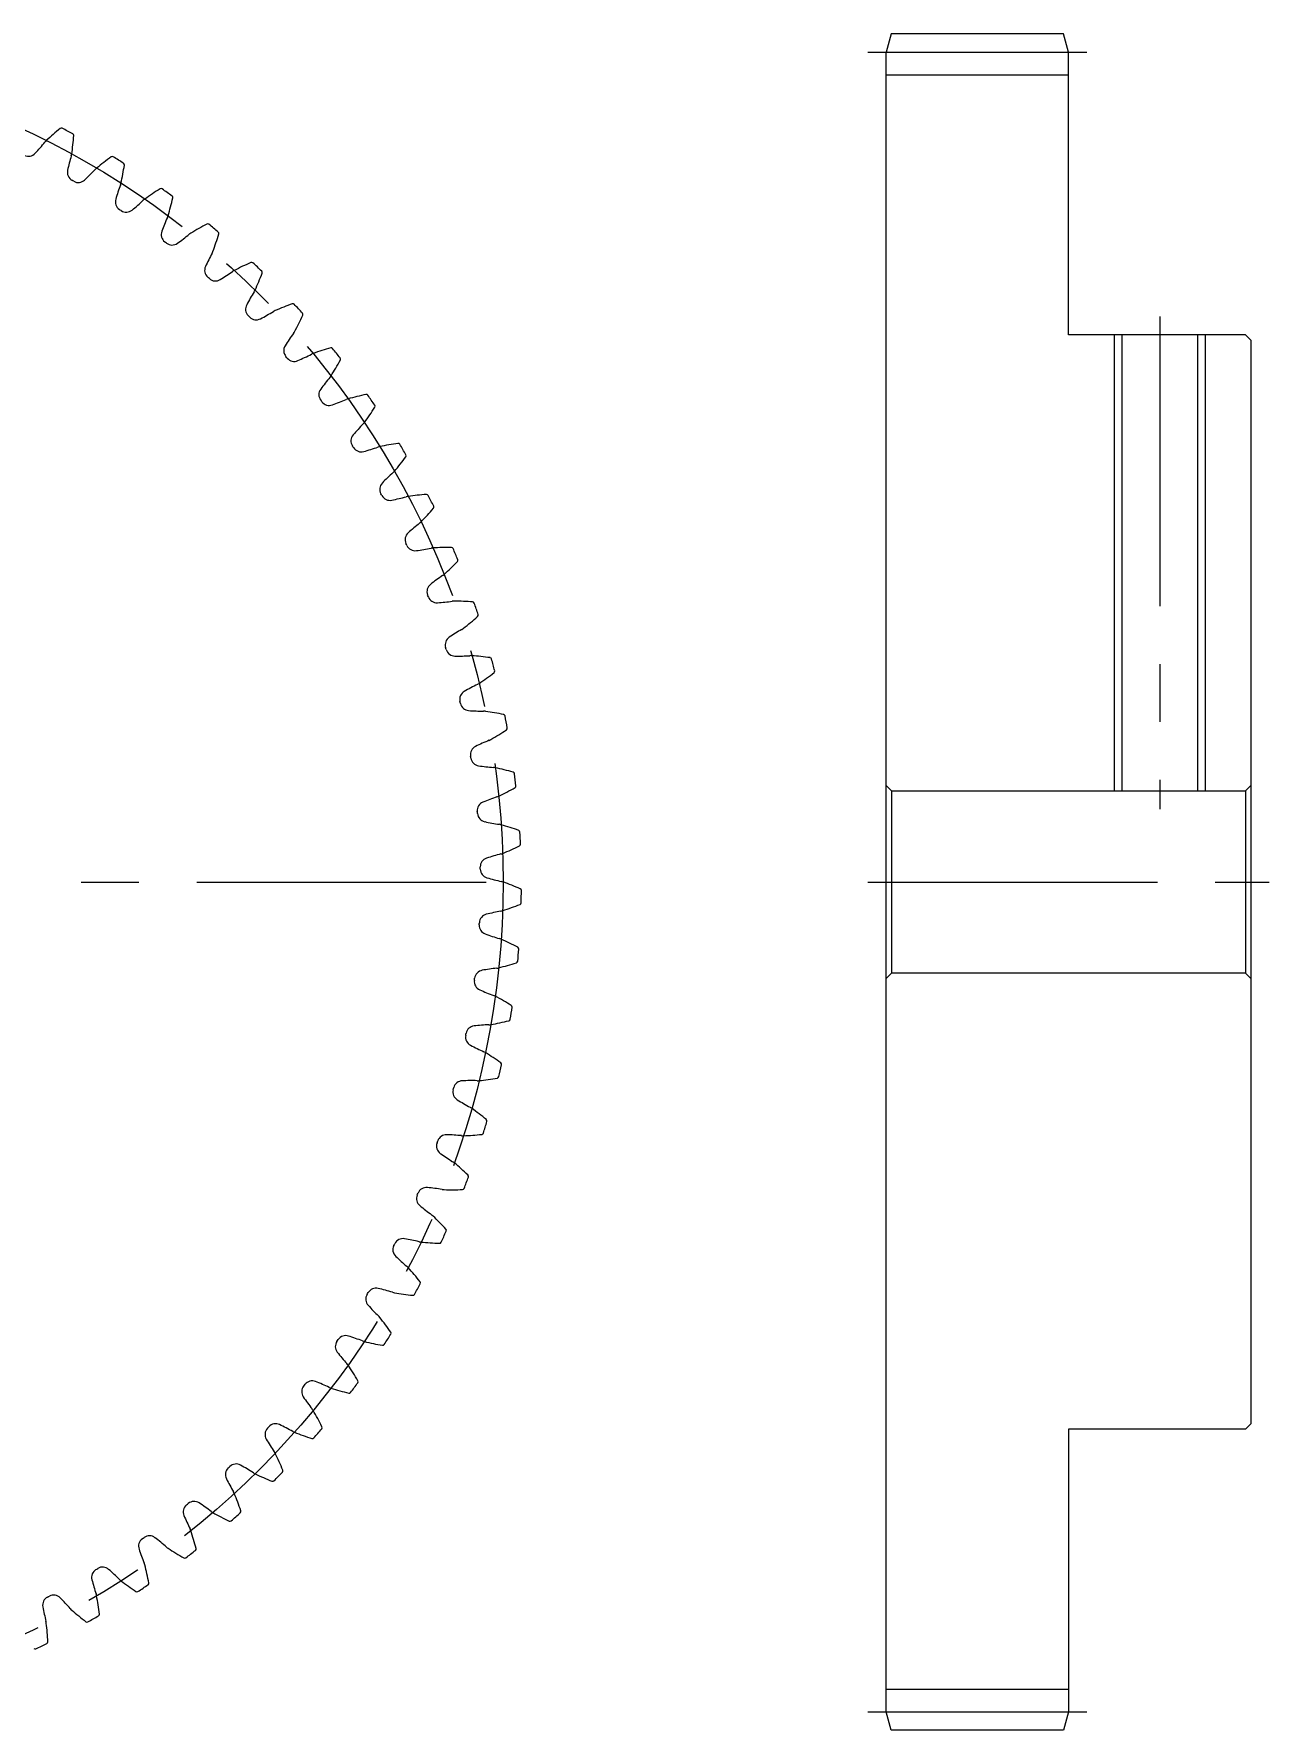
# Model space of a CAD drawing. Extents: x -1 to 134, y -8 to 104.
# Drawn here: x 66.3 to 134, y 10 to 103 of the extents above; entities that cross this region are included whole.
import ezdxf

# ---------------------------------------------------------------- set-up
doc = ezdxf.new("R2010")
doc.units = 0
doc.header["$LTSCALE"] = 0.5
doc.linetypes.add('CENTER', pattern=[50.8, 31.75, -6.35, 6.35, -6.35])
for name, color, linetype in [('MSM_CENTER', 1, 'CENTER'), ('MSM_CONTINUOUS', 7, 'CONTINUOUS'), ('MSM_NARROW', 5, 'CONTINUOUS')]:
    doc.layers.add(name, color=color, linetype=linetype)

msp = doc.modelspace()

# ---------------------------------------------------------------- linework, layer by layer
at = {"layer": 'MSM_CENTER'}
for p, q in [((112, 102), (124, 102)), ((128, 87.5), (128, 60.5)), ((-1, 56.5), (94, 56.5)), ((112, 56.5), (134, 56.5)), ((112, 11), (124, 11))]:
    msp.add_line(p, q, dxfattribs=at)
msp.add_circle((46.5, 56.5), 45.5, dxfattribs=at)
at = {"layer": 'MSM_CONTINUOUS'}
for p, q in [((113.268, 103), (113, 102)), ((122.732, 103), (113.268, 103)), ((123, 102), (122.732, 103)), ((113, 11), (113, 102)), ((123, 86.5), (123, 102)), ((113, 100.75), (123, 100.75)), ((132.7, 86.5), (123, 86.5)), ((125.933, 86.5), (125.933, 61.5)), ((130.067, 86.5), (130.067, 61.5)), ((133, 86.2), (132.7, 86.5)), ((133, 86.2), (133, 26.8)), ((113.3, 61.5), (113, 61.8)), ((113.3, 61.5), (113.3, 51.5)), ((113.3, 61.5), (132.7, 61.5)), ((133, 61.8), (132.7, 61.5)), ((132.7, 61.5), (132.7, 51.5)), ((113, 51.2), (113.3, 51.5)), ((132.7, 51.5), (113.3, 51.5)), ((132.7, 51.5), (133, 51.2)), ((123, 26.5), (123, 11)), ((132.7, 26.5), (123, 26.5)), ((133, 26.8), (132.7, 26.5)), ((113, 12.25), (123, 12.25)), ((113.268, 10), (113, 11)), ((123, 11), (122.732, 10)), ((122.732, 10), (113.268, 10))]:
    msp.add_line(p, q, dxfattribs=at)
for centre, radius, start, end in [((77.347, 86.109), 15.167, 129.47652, 133.2967), ((67.768, 97.738), 0.1, 62.71786, 129.47658), ((46.5, 56.5), 46.5, 61.89752, 62.71786), ((56.042, 105.939), 14, 317.34644, 320.68456), ((67.516, 96.543), 0.831, 133.29672, 140.68454), ((53.344, 98.707), 15.167, 351.31868, 355.13886), ((68.357, 97.43), 0.1, 355.139, 61.89741), ((65.971, 96.792), 0.5, 244.20833, 317.34641), ((81.767, 92.438), 14, 163.93083, 167.26894), ((67.516, 96.543), 0.831, 343.93084, 351.31867), ((79.317, 83.91), 15.167, 125.52048, 129.34066), ((70.563, 96.173), 0.1, 58.76182, 125.52054), ((46.5, 56.5), 46.5, 57.94148, 58.76182), ((56.24, 98.134), 15.167, 347.36264, 351.18282), ((71.128, 95.824), 0.1, 351.18282, 57.94137), ((68.599, 95.413), 0.5, 167.26897, 240.40706), ((46.5, 56.5), 44.25, 60.25228, 60.40706), ((68.704, 95.353), 0.5, 240.25228, 313.39037), ((59.43, 105.163), 14, 313.3904, 316.72851), ((70.229, 94.997), 0.831, 129.34067, 136.7285), ((71.231, 93.795), 0.5, 163.31293, 236.45101), ((84.163, 89.919), 14, 159.97478, 163.3129), ((70.229, 94.997), 0.831, 339.9748, 347.36263), ((72.828, 93.269), 0.831, 125.38463, 132.77246), ((81.129, 81.581), 15.167, 121.56443, 125.38462), ((73.243, 94.418), 0.1, 54.80616, 121.56449), ((46.5, 56.5), 46.5, 53.98543, 54.80578), ((59.089, 97.363), 15.167, 343.40659, 347.22678), ((73.783, 94.031), 0.1, 347.22691, 53.98532), ((46.5, 56.5), 44.25, 56.29624, 56.45101), ((71.332, 93.728), 0.5, 236.29624, 309.43433), ((62.757, 104.155), 14, 309.43435, 312.77247), ((72.828, 93.269), 0.831, 336.01875, 343.40658), ((73.745, 92), 0.5, 159.35688, 232.49497), ((86.378, 87.241), 14, 156.01874, 159.35686), ((75.302, 91.365), 0.831, 121.42859, 128.81641), ((82.777, 79.132), 15.167, 117.60839, 121.42857), ((75.795, 92.483), 0.1, 50.84973, 117.60845), ((46.5, 56.5), 46.5, 50.02939, 50.84973), ((76.307, 92.06), 0.1, 343.27073, 50.02928), ((46.5, 56.5), 44.25, 52.3402, 52.49497), ((73.841, 91.926), 0.5, 232.3402, 305.47828), ((66.006, 102.92), 14, 305.47831, 308.81642), ((61.878, 96.397), 15.167, 339.45055, 343.27073), ((76.129, 90.036), 0.5, 155.40084, 228.53893), ((88.404, 84.416), 14, 152.0627, 155.40081), ((75.302, 91.365), 0.831, 332.06271, 339.45054), ((84.252, 76.575), 15.167, 113.65235, 117.47253), ((78.208, 90.376), 0.1, 46.89369, 113.65241), ((46.5, 56.5), 46.5, 46.07334, 46.89369), ((46.5, 56.5), 44.25, 48.38415, 48.53893), ((76.22, 89.956), 0.5, 228.38415, 301.52223), ((69.162, 101.464), 14, 301.52227, 304.86038), ((77.639, 89.294), 0.831, 117.47254, 124.86037), ((64.594, 95.241), 15.167, 335.4945, 339.31469), ((78.689, 89.919), 0.1, 339.31482, 46.07324), ((90.23, 81.459), 14, 148.10665, 151.44477), ((77.639, 89.294), 0.831, 328.10667, 335.4945), ((78.373, 87.912), 0.5, 151.44479, 224.58288), ((46.5, 56.5), 44.25, 44.42811, 44.58288), ((78.457, 87.826), 0.5, 224.42811, 297.56619), ((72.21, 99.793), 14, 297.56622, 300.90434), ((79.827, 87.068), 0.831, 113.51649, 120.90432), ((85.547, 73.923), 15.167, 109.6963, 113.51648), ((80.469, 88.108), 0.1, 42.93803, 109.69636), ((46.5, 56.5), 46.5, 42.1173, 42.93765), ((67.224, 93.9), 15.167, 331.53846, 335.35864), ((80.918, 87.618), 0.1, 335.35864, 42.11719), ((91.848, 78.382), 14, 144.15061, 147.48872), ((79.827, 87.068), 0.831, 324.15062, 331.53845), ((80.464, 85.638), 0.5, 147.48875, 220.62684), ((86.656, 71.187), 15.167, 105.74026, 109.56044), ((82.569, 85.689), 0.1, 38.98199, 105.74032), ((46.5, 56.5), 46.5, 38.16126, 38.9816), ((46.5, 56.5), 44.25, 40.47206, 40.62684), ((80.542, 85.546), 0.5, 220.47206, 293.61015), ((75.135, 97.916), 14, 293.61018, 296.94829), ((81.856, 84.696), 0.831, 109.56045, 116.94828), ((69.755, 92.381), 15.167, 327.58242, 331.4026), ((82.983, 85.169), 0.1, 331.4026, 38.16115), ((93.25, 75.202), 14, 140.19456, 143.53268), ((81.856, 84.696), 0.831, 320.19458, 327.58241), ((82.393, 83.225), 0.5, 143.53271, 216.67079), ((46.5, 56.5), 44.25, 36.51602, 36.67079), ((82.465, 83.128), 0.5, 216.51602, 289.65411), ((77.925, 95.842), 14, 289.65413, 292.99225), ((83.717, 82.189), 0.831, 105.60441, 112.99224), ((87.574, 68.382), 15.167, 101.78422, 105.6044), ((84.497, 83.131), 0.1, 35.02594, 101.78427), ((46.5, 56.5), 46.5, 34.20521, 35.02556), ((72.175, 90.691), 15.167, 323.62637, 327.44655), ((84.874, 82.584), 0.1, 327.44655, 34.20511), ((84.151, 80.685), 0.5, 139.57666, 212.71475), ((94.429, 71.932), 14, 136.23852, 139.57664), ((83.717, 82.189), 0.831, 316.23853, 323.62636), ((46.5, 56.5), 44.25, 32.55998, 32.71475), ((84.217, 80.584), 0.5, 212.55998, 285.69806), ((80.564, 93.58), 14, 285.69809, 289.03621), ((85.401, 79.56), 0.831, 101.64837, 109.03619), ((88.296, 65.52), 15.167, 97.82817, 101.64835), ((86.244, 80.446), 0.1, 31.0699, 97.82823), ((46.5, 56.5), 46.5, 30.24917, 31.06951), ((74.472, 88.839), 15.167, 319.67033, 323.49051), ((86.582, 79.875), 0.1, 323.49065, 30.24906), ((85.73, 78.03), 0.5, 135.62062, 208.75871), ((95.379, 68.588), 14, 132.28248, 135.62059), ((85.401, 79.56), 0.831, 312.28249, 319.67032), ((46.5, 56.5), 44.25, 28.60393, 28.75871), ((85.788, 77.924), 0.5, 208.60393, 281.74202), ((83.041, 91.142), 14, 281.74205, 285.08016), ((86.899, 76.822), 0.831, 97.69232, 105.08015), ((88.818, 62.615), 15.167, 93.87213, 97.69231), ((87.801, 77.647), 0.1, 27.11386, 93.87219), ((46.5, 56.5), 46.5, 26.29312, 27.11347), ((76.637, 86.832), 15.167, 315.71428, 319.53447), ((88.099, 77.054), 0.1, 319.53447, 26.29302), ((87.122, 75.272), 0.5, 131.66457, 204.80266), ((96.097, 65.187), 14, 128.32643, 131.66455), ((86.899, 76.822), 0.831, 308.32645, 315.71428), ((46.5, 56.5), 44.25, 24.64789, 24.80266), ((87.173, 75.163), 0.5, 204.64789, 277.78597), ((85.344, 88.538), 14, 277.786, 281.12412), ((88.205, 73.986), 0.831, 93.73628, 101.1241), ((89.139, 59.681), 15.167, 89.91608, 93.73627), ((89.161, 74.747), 0.1, 23.15781, 89.91614), ((46.5, 56.5), 46.5, 22.33708, 23.15743), ((78.658, 84.68), 15.167, 311.75824, 315.57842), ((89.418, 74.135), 0.1, 315.57842, 22.33698), ((88.321, 72.425), 0.5, 127.70853, 200.84662), ((96.578, 61.745), 14, 124.37039, 127.7085), ((88.205, 73.986), 0.831, 304.3704, 311.75823), ((46.5, 56.5), 44.25, 20.69184, 20.84662), ((88.363, 72.312), 0.5, 200.69184, 273.82993), ((87.462, 85.782), 14, 273.82996, 277.16807), ((89.312, 71.067), 0.831, 89.78023, 97.16806), ((89.257, 56.731), 15.167, 85.96004, 89.78022), ((90.319, 71.76), 0.1, 19.20138, 85.9601), ((46.5, 56.5), 46.5, 18.38104, 19.20138), ((80.525, 82.394), 15.167, 307.8022, 311.62238), ((90.533, 71.132), 0.1, 311.62238, 18.38093), ((89.32, 69.502), 0.5, 123.75249, 196.89057), ((96.82, 58.277), 14, 120.41434, 123.75246), ((89.312, 71.067), 0.831, 300.41436, 307.80219), ((46.5, 56.5), 44.25, 16.7358, 16.89057), ((89.355, 69.386), 0.5, 196.7358, 269.87389), ((89.384, 82.886), 14, 269.87391, 273.21203), ((90.215, 68.079), 0.831, 85.82419, 93.21202), ((89.171, 53.781), 15.167, 82.004, 85.82418), ((82.231, 79.985), 15.167, 303.84615, 307.66633), ((91.267, 68.701), 0.1, 15.24534, 82.00405), ((46.5, 56.5), 46.5, 14.42499, 15.24534), ((91.437, 68.059), 0.1, 307.66633, 14.42489), ((96.823, 54.801), 14, 116.4583, 119.79642), ((90.215, 68.079), 0.831, 296.45831, 303.84615), ((90.115, 66.517), 0.5, 119.79644, 192.93453), ((46.5, 56.5), 44.25, 12.77976, 12.93453), ((90.141, 66.399), 0.5, 192.77976, 265.91784), ((91.102, 79.865), 14, 265.91787, 269.25599), ((90.91, 65.035), 0.831, 81.86815, 89.25597), ((88.882, 50.843), 15.167, 78.04795, 81.86813), ((92.002, 65.583), 0.1, 11.28929, 78.04801), ((46.5, 56.5), 46.5, 10.46895, 11.28929), ((96.586, 51.334), 14, 112.50226, 115.84037), ((90.91, 65.035), 0.831, 292.50227, 299.8901), ((83.766, 77.464), 15.167, 299.89011, 303.71029), ((92.128, 64.931), 0.1, 303.71029, 10.46885), ((90.702, 63.484), 0.5, 115.8404, 188.97849), ((46.5, 56.5), 44.25, 8.82371, 8.97849), ((90.72, 63.364), 0.5, 188.82371, 261.9618), ((92.608, 76.732), 14, 261.96183, 265.29994), ((91.393, 61.951), 0.831, 77.9121, 85.29993), ((88.391, 47.933), 15.167, 74.09191, 77.91209), ((92.52, 62.423), 0.1, 7.33325, 74.09196), ((46.5, 56.5), 46.5, 6.5129, 7.33325), ((85.123, 74.843), 15.167, 295.93406, 299.75425), ((92.601, 61.763), 0.1, 299.75425, 6.5128), ((91.078, 60.418), 0.5, 111.88435, 185.02244), ((96.11, 47.891), 14, 108.54621, 111.88433), ((91.393, 61.951), 0.831, 288.54623, 295.93406), ((46.5, 56.5), 44.25, 4.86767, 5.02244), ((91.089, 60.297), 0.5, 184.86767, 258.00576), ((93.894, 73.503), 14, 258.00578, 261.3439), ((91.662, 58.841), 0.831, 73.95606, 81.34388), ((87.7, 45.063), 15.167, 70.13586, 73.95605), ((92.819, 59.233), 0.1, 3.3772, 70.13592), ((46.5, 56.5), 46.5, 2.55686, 3.3772), ((91.242, 57.333), 0.5, 107.92831, 181.0664), ((95.398, 44.488), 14, 104.59017, 107.92828), ((91.662, 58.841), 0.831, 284.59018, 291.97802), ((86.297, 72.135), 15.167, 291.97802, 295.7982), ((92.854, 58.57), 0.1, 295.7982, 2.55676), ((46.5, 56.5), 44.25, 0.91162, 1.0664), ((91.244, 57.212), 0.5, 180.91162, 254.04971), ((94.954, 70.192), 14, 254.04974, 257.38785), ((91.716, 55.719), 0.831, 70.00001, 77.38784), ((86.813, 42.248), 15.167, 66.17982, 70), ((92.898, 56.031), 0.1, 359.42116, 66.17988), ((46.5, 56.5), 46.5, 358.60082, 359.42116), ((94.453, 41.143), 14, 100.63412, 103.97224), ((91.716, 55.719), 0.831, 280.63414, 288.02197), ((87.281, 69.352), 15.167, 288.02198, 291.84216), ((92.886, 55.367), 0.1, 291.84216, 358.60071), ((91.187, 54.123), 0.5, 176.95558, 250.09366), ((46.5, 56.5), 44.25, 356.95558, 357.11035), ((91.193, 54.244), 0.5, 103.97226, 177.11035), ((95.783, 66.817), 14, 250.09369, 253.43181), ((91.554, 52.602), 0.831, 66.04397, 73.4318), ((85.733, 39.501), 15.167, 62.22378, 66.04396), ((92.697, 52.169), 0.1, 287.88612, 354.64467), ((46.5, 56.5), 46.5, 354.64477, 355.46512), ((92.755, 52.831), 0.1, 355.46512, 62.22383), ((46.5, 56.5), 44.25, 352.99954, 353.15431), ((90.931, 51.166), 0.5, 100.01622, 173.15431), ((93.279, 37.872), 14, 96.67808, 100.0162), ((91.554, 52.602), 0.831, 276.67809, 284.06593), ((88.07, 66.508), 15.167, 284.06593, 287.88612), ((90.916, 51.046), 0.5, 172.99954, 246.13762), ((96.378, 63.392), 14, 246.13765, 249.47577), ((91.178, 49.503), 0.831, 62.08792, 69.47575), ((84.467, 36.834), 15.167, 58.26773, 62.08791), ((46.5, 56.5), 46.5, 350.68873, 351.50907), ((92.391, 49.649), 0.1, 351.50907, 58.26779), ((90.457, 48.113), 0.5, 96.06017, 169.19827), ((91.882, 34.689), 14, 92.72204, 96.06015), ((91.178, 49.503), 0.831, 272.72205, 280.10988), ((88.662, 63.616), 15.167, 280.10989, 283.93007), ((92.289, 48.993), 0.1, 283.93007, 350.68863), ((90.434, 47.995), 0.5, 169.04349, 242.18157), ((46.5, 56.5), 44.25, 349.04349, 349.19827), ((96.734, 59.934), 14, 242.18161, 245.51972), ((90.589, 46.437), 0.831, 58.13188, 65.51971), ((83.02, 34.262), 15.167, 54.31169, 58.13187), ((91.809, 46.499), 0.1, 347.55303, 54.31175), ((89.774, 45.101), 0.5, 92.10413, 165.24222), ((90.269, 31.61), 14, 88.76599, 92.10411), ((90.589, 46.437), 0.831, 268.76601, 276.15384), ((89.052, 60.69), 15.167, 276.15385, 279.97403), ((91.662, 45.851), 0.1, 279.97403, 346.73259), ((46.5, 56.5), 46.5, 346.73268, 347.55303), ((89.743, 44.984), 0.5, 165.08745, 238.22553), ((46.5, 56.5), 44.25, 345.08745, 345.24222), ((96.852, 56.461), 14, 238.22556, 241.56368), ((89.789, 43.419), 0.831, 54.17584, 61.56366), ((81.399, 31.795), 15.167, 50.35564, 54.17583), ((46.5, 56.5), 46.5, 342.77664, 343.59699), ((91.011, 43.397), 0.1, 343.59699, 50.3557), ((88.845, 42.028), 0.5, 161.1314, 234.26949), ((46.5, 56.5), 44.25, 341.1314, 341.28618), ((88.884, 42.142), 0.5, 88.14808, 161.28618), ((88.448, 28.649), 14, 84.80995, 88.14806), ((89.789, 43.419), 0.831, 264.80996, 272.1978), ((89.24, 57.745), 15.167, 272.1978, 276.01798), ((90.819, 42.761), 0.1, 276.01798, 342.77654), ((96.729, 52.987), 14, 234.26952, 237.60763), ((88.784, 40.464), 0.831, 50.21979, 57.60762), ((79.611, 29.447), 15.167, 46.3996, 50.21978), ((46.5, 56.5), 46.5, 338.8206, 339.64094), ((90.001, 40.357), 0.1, 339.64094, 46.39966), ((87.746, 39.141), 0.5, 157.17536, 230.31345), ((46.5, 56.5), 44.25, 337.17536, 337.33013), ((87.793, 39.252), 0.5, 84.19204, 157.33013), ((86.427, 25.822), 14, 80.8539, 84.19202), ((88.784, 40.464), 0.831, 260.85392, 268.24175), ((89.224, 54.793), 15.167, 268.24176, 272.06194), ((89.766, 39.736), 0.1, 272.06194, 338.8205), ((96.367, 49.53), 14, 230.31347, 233.65159), ((87.577, 37.585), 0.831, 46.26375, 53.65158), ((77.666, 27.227), 15.167, 42.44356, 46.26374), ((46.5, 56.5), 46.5, 334.86455, 335.6849), ((88.784, 37.395), 0.1, 335.6849, 42.44361), ((86.45, 36.337), 0.5, 153.21932, 226.3574), ((46.5, 56.5), 44.25, 333.21932, 333.37409), ((86.504, 36.445), 0.5, 80.236, 153.37409), ((84.215, 23.14), 14, 76.89786, 80.23598), ((87.577, 37.585), 0.831, 256.89787, 264.28571), ((89.004, 51.85), 15.167, 264.28571, 268.1059), ((88.506, 36.791), 0.1, 268.1059, 334.86446), ((95.767, 46.106), 14, 226.35743, 229.69555), ((86.174, 34.796), 0.831, 42.3077, 49.69553), ((75.572, 25.146), 15.167, 38.48751, 42.30769), ((46.5, 56.5), 46.5, 330.90851, 331.72885), ((87.365, 34.523), 0.1, 331.72885, 38.48757), ((84.964, 33.629), 0.5, 149.26327, 222.40136), ((46.5, 56.5), 44.25, 329.26327, 329.41805), ((85.025, 33.733), 0.5, 76.27995, 149.41805), ((81.823, 20.618), 14, 72.94182, 76.27993), ((86.174, 34.796), 0.831, 252.94183, 260.32966), ((88.582, 48.928), 15.167, 260.32967, 264.14985), ((87.046, 33.94), 0.1, 264.14985, 330.90841), ((94.933, 42.732), 14, 222.40139, 225.7395), ((84.582, 32.111), 0.831, 38.35166, 45.73949), ((73.339, 23.215), 15.167, 34.53147, 38.35165), ((83.363, 31.129), 0.5, 72.32391, 145.462), ((46.5, 56.5), 46.5, 326.95247, 327.77281), ((85.752, 31.756), 0.1, 327.77281, 34.53153), ((83.294, 31.029), 0.5, 145.30723, 218.44532), ((46.5, 56.5), 44.25, 325.30723, 325.462), ((93.867, 39.423), 14, 218.44534, 221.78346), ((79.264, 18.266), 14, 68.98577, 72.32389), ((84.582, 32.111), 0.831, 248.98579, 256.37362), ((87.959, 46.043), 15.167, 256.37363, 260.19381), ((85.393, 31.196), 0.1, 260.19381, 326.95237), ((82.809, 29.541), 0.831, 34.39561, 41.78344), ((70.979, 21.443), 15.167, 30.57542, 34.39561), ((81.449, 28.552), 0.5, 141.35118, 214.48927), ((46.5, 56.5), 44.25, 321.35118, 321.50596), ((81.525, 28.646), 0.5, 68.36786, 141.50596), ((76.548, 16.097), 14, 65.02973, 68.36784), ((46.5, 56.5), 46.5, 322.99642, 323.81677), ((83.951, 29.107), 0.1, 323.81715, 30.57548), ((92.576, 36.196), 14, 214.4893, 217.82741), ((82.809, 29.541), 0.831, 245.02974, 252.41758), ((87.139, 43.208), 15.167, 252.41758, 256.23776), ((83.555, 28.573), 0.1, 256.23776, 322.99633), ((80.862, 27.101), 0.831, 30.43957, 37.8274), ((68.502, 19.838), 15.167, 26.61938, 30.43956), ((79.438, 26.207), 0.5, 137.39514, 210.53323), ((46.5, 56.5), 44.25, 317.39514, 317.54991), ((79.519, 26.296), 0.5, 64.41182, 137.54991), ((73.689, 14.12), 14, 61.07368, 64.4118), ((80.862, 27.101), 0.831, 241.0737, 248.46153), ((86.125, 40.436), 15.167, 248.46154, 252.28172), ((46.5, 56.5), 46.5, 319.04038, 319.86072), ((81.972, 26.588), 0.1, 319.86111, 26.61944), ((91.066, 33.066), 14, 210.53325, 213.87137), ((78.752, 24.8), 0.831, 26.48353, 33.87136), ((65.92, 18.407), 15.167, 22.66334, 26.48352), ((81.54, 26.084), 0.1, 252.28172, 319.04028), ((77.269, 24.007), 0.5, 133.4391, 206.57718), ((46.5, 56.5), 44.25, 313.4391, 313.59387), ((77.357, 24.09), 0.5, 60.45577, 133.59387), ((70.7, 12.345), 14, 57.11764, 60.45576), ((79.824, 24.212), 0.1, 315.90506, 22.66339), ((89.343, 30.047), 14, 206.57721, 209.91533), ((78.752, 24.8), 0.831, 237.11765, 244.50549), ((84.923, 37.74), 15.167, 244.50549, 248.32568), ((79.358, 23.739), 0.1, 248.32568, 315.08424), ((46.5, 56.5), 46.5, 315.08433, 315.90468), ((74.954, 21.961), 0.5, 129.48305, 202.62114), ((46.5, 56.5), 44.25, 309.48305, 309.63783), ((75.047, 22.038), 0.5, 56.49973, 129.63783), ((67.596, 10.781), 14, 53.1616, 56.49971), ((76.488, 22.65), 0.831, 22.52748, 29.91531), ((63.246, 17.158), 15.167, 18.70729, 22.52747), ((87.416, 27.154), 14, 202.62117, 205.95928), ((76.488, 22.65), 0.831, 233.16161, 240.54944), ((83.537, 35.134), 15.167, 240.54945, 244.36963), ((77.019, 21.55), 0.1, 244.36963, 311.1282), ((46.5, 56.5), 46.5, 311.12829, 311.94863), ((77.517, 21.99), 0.1, 311.94902, 18.70735), ((72.504, 20.081), 0.5, 125.52701, 198.66512), ((46.5, 56.5), 44.25, 305.52701, 305.68178), ((72.602, 20.151), 0.5, 52.54369, 125.68178), ((64.392, 9.434), 14, 49.20555, 52.54367), ((74.081, 20.662), 0.831, 18.57144, 25.95927), ((60.492, 16.096), 15.167, 14.75125, 18.57143), ((85.294, 24.401), 14, 198.66512, 202.00324), ((74.081, 20.662), 0.831, 229.20557, 236.5934), ((81.974, 32.63), 15.167, 236.59341, 240.41359), ((46.5, 56.5), 46.5, 307.17225, 307.99259), ((75.062, 19.933), 0.1, 307.99259, 14.7513), ((69.929, 18.373), 0.5, 121.57097, 194.70905), ((46.5, 56.5), 44.25, 301.57097, 301.72574), ((70.032, 18.437), 0.5, 48.58764, 121.72574), ((61.102, 8.312), 14, 45.24951, 48.58762), ((71.543, 18.845), 0.831, 14.61539, 22.00322), ((57.671, 15.227), 15.167, 10.7952, 14.61539), ((74.535, 19.527), 0.1, 240.41359, 307.17215), ((82.987, 21.801), 14, 194.70908, 198.04719), ((71.543, 18.845), 0.831, 225.24952, 232.63736), ((80.243, 30.239), 15.167, 232.63736, 236.45754), ((46.5, 56.5), 46.5, 303.2162, 304.03655), ((72.471, 18.049), 0.1, 304.03655, 10.79526), ((67.243, 16.848), 0.5, 117.61492, 190.75301), ((80.506, 19.367), 14, 190.75303, 194.09115), ((46.5, 56.5), 44.25, 297.61492, 297.76969), ((67.35, 16.904), 0.5, 44.63156, 117.76969), ((57.743, 7.42), 14, 41.29347, 44.63158), ((68.886, 17.207), 0.831, 10.65935, 18.04718), ((54.797, 14.555), 15.167, 6.83916, 10.65934), ((71.918, 17.681), 0.1, 236.45754, 303.21611), ((66.121, 15.756), 0.831, 6.70331, 14.09114), ((51.883, 14.082), 15.167, 2.88312, 6.7033), ((68.886, 17.207), 0.831, 221.29348, 228.68131), ((78.351, 27.974), 15.167, 228.68132, 232.5015), ((69.179, 16.02), 0.1, 232.5015, 299.26007), ((46.5, 56.5), 46.5, 299.26016, 300.0805), ((69.756, 16.349), 0.1, 300.08089, 6.83921), ((66.332, 14.552), 0.1, 228.54546, 295.30402), ((46.5, 56.5), 46.5, 295.30411, 296.12446), ((66.931, 14.84), 0.1, 296.12484, 2.88317)]:
    msp.add_arc(centre, radius, start, end, dxfattribs=at)
at = {"layer": 'MSM_NARROW'}
for p, q in [((125.5, 86.5), (125.5, 61.5)), ((130.5, 86.5), (130.5, 61.5))]:
    msp.add_line(p, q, dxfattribs=at)

doc.saveas('drawing.dxf')
